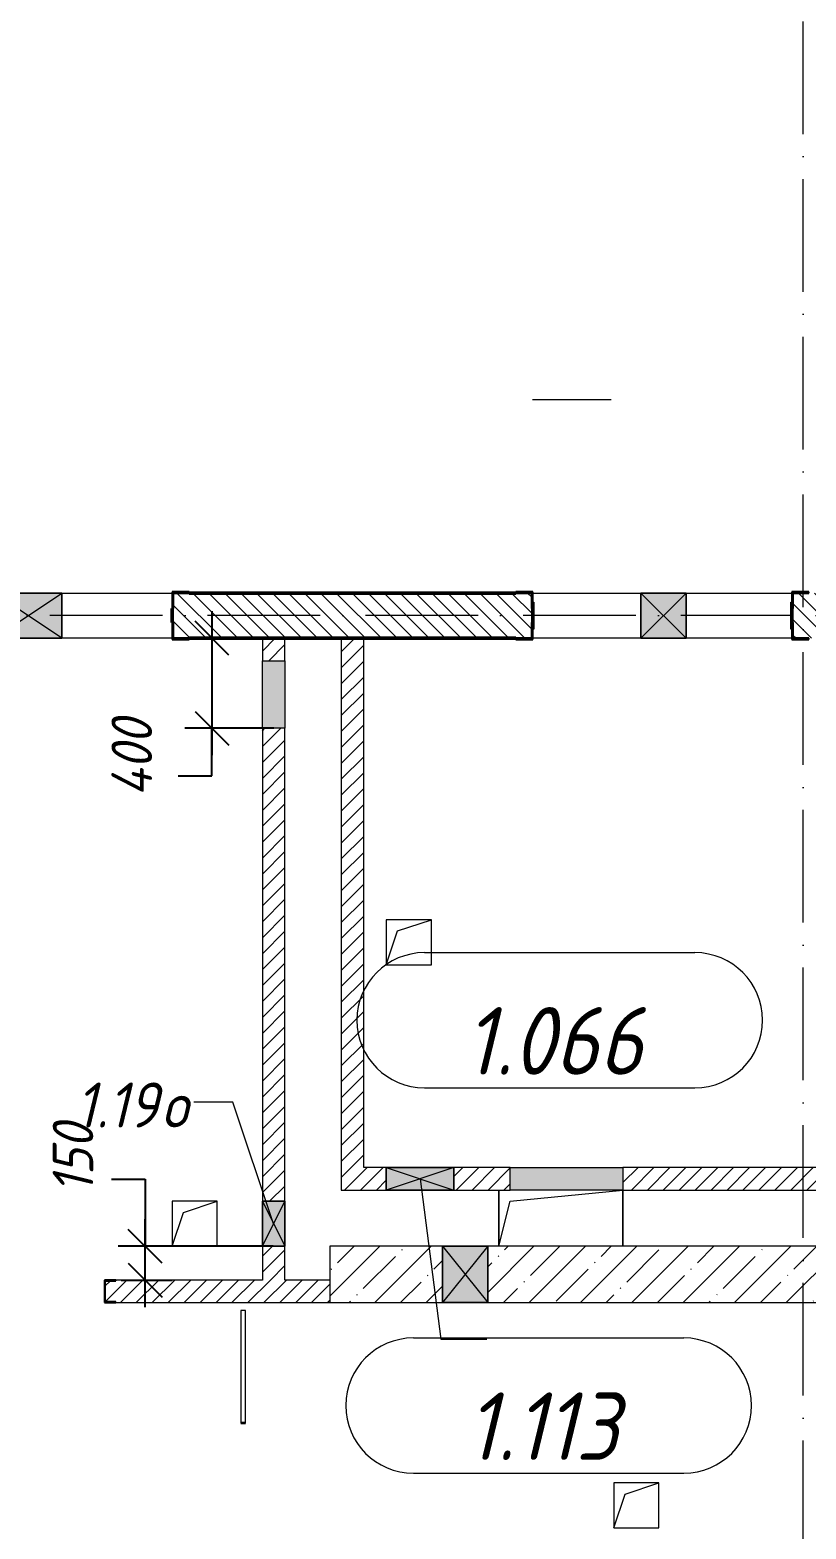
# Model space of a CAD drawing. Header units: millimetres. Extents: x -401725 to 250493, y 305116 to 802890.
# Drawn here: x -170096 to -166653, y 460942 to 467597 of the extents above; entities that cross this region are included whole.
import ezdxf

# ---------------------------------------------------------------- set-up
doc = ezdxf.new("R2010")
doc.units = ezdxf.units.MM
doc.linetypes.add('50_200_ШТРИХ_1Т_ш5_п1_п1_', pattern=[700, 500, -100, 0, -100])
for name, color, linetype, lineweight in [('A-____-____-DIMS', 7, 'Continuous', 9), ('A-DETL-GENF-OTLN', 7, 'Continuous', 9), ('A-DOOR-OPNG-MCUT', 7, 'Continuous', 35), ('A-FLOR-____-OTLN', 7, 'Continuous', 9), ('A-GENM-____-MCUT', 7, 'Continuous', 25), ('A-GENM-____-OTLN', 7, 'Continuous', 9), ('A-GENM-____-OTLN-1', 7, 'Continuous', 25), ('A-GLAZ-____-IDEN', 7, 'Continuous', 9), ('A-GLAZ-____-OTLN', 7, 'Continuous', 9), ('A-WALL-____-MCUT-1', 7, 'Continuous', 9), ('A-WALL-____-MCUT-2', 7, 'Continuous', 50), ('A-WALL-____-PATT-1', 7, 'Continuous', 9), ('A-WALL-FNSH-MCUT-1', 7, 'Continuous', 9), ('I-WALL-____-OTLN', 7, 'Continuous', 9), ('S-GRID-____-OTLN-1', 7, '50_200_ШТРИХ_1Т_ш5_п1_п1_', 9)]:
    doc.layers.add(name, color=color, linetype=linetype, lineweight=lineweight)
for name, color, linetype, lineweight, true_color in [('A-AREA-IDEN-1', 7, 'Continuous', 9, 0x000000), ('A-DOOR-____-OTLN-1', 7, 'Continuous', 9, 0xffffff), ('A-GLAZ-____-OTLN-1', 7, 'Continuous', 9, 0xc0c0c0)]:
    doc.layers.add(name, color=color, linetype=linetype, lineweight=lineweight, true_color=true_color)
doc.styles.add('ISOCPEUR_I', font='isocpeui.ttf', dxfattribs={"width": 0.9, "height": 2.5})
doc.styles.add('ISOCPEUR_I_10', font='isocpeui.ttf', dxfattribs={"width": 0.9, "height": 180})
doc.styles.add('ISOCPEUR_I_9', font='isocpeui.ttf', dxfattribs={"width": 0.9, "height": 250})
doc.dimstyles.new('ISO-1_8_0_9К_СРЕДНИЙ_Кладочные_4', dxfattribs={"dimscale": 304.8, "dimtxt": 179.276612, "dimasz": 0.492126, "dimexe": 0.393701, "dimexo": 0, "dimgap": 0, "dimtad": 1, "dimdec": 3, "dimrnd": 0.001, "dimdsep": 46, "dimtxsty": 'ISOCPEUR_I_10', "dimblk1": 'OBLIQUE', "dimblk2": 'OBLIQUE', "dimsah": 1, "dimcen": 0.09, "dimdle": 0.393701, "dimazin": 0, "dimtfac": 1, "dimtdec": 4, "dimtix": 1, "dimtmove": 1, "dimatfit": 3, "dimfxl": 1, "dimtvp": 1, "dimtolj": 1, "dimtzin": 0, "dimarcsym": 2})
pattern_1 = [(45, (-176515.067, 459015.94), (-35.35534, 35.35534), [])]

# ---------------------------------------------------------------- blocks, each defined once
blk = doc.blocks.new('DOR_ДУ_распашная__1Ст_Прямоугольная_ШЕР - Вн_650х2100h_Кабинки С_у-19996353-АР1_План отверстий 1 этажа в осях 1-64_А-ГГ')
at = {"layer": 'A-DOOR-OPNG-MCUT'}
for p, q in [((-325, 10), (-325, -10)), ((325, -10), (325, 10))]:
    blk.add_line(p, q, dxfattribs=at)
blk = doc.blocks.new('154_Стойка_СКБ_Уголок - СМ-2230_200-28216496-АР1_План отверстий 1 этажа в осях 1-64_А-ГГ')
at = {"layer": 'A-GENM-____-MCUT'}
for p, q in [((125, 156), (125, 81)), ((200, 156), (125, 156)), ((131, 81), (131, 150)), ((131, 150), (200, 150)), ((200, 150), (200, 156)), ((125, 81), (131, 81)), ((131, 19), (125, 19)), ((125, 19), (125, -56)), ((131, -50), (131, 19)), ((125, -56), (200, -56)), ((200, -50), (131, -50)), ((200, -56), (200, -50))]:
    blk.add_line(p, q, dxfattribs=at)
blk = doc.blocks.new('Стойка_Влож_Полоса боковая - Полоса-V151-АР1_План отверстий 1 этажа в осях 1-64_А-ГГ')
at = {"layer": 'A-GENM-____-OTLN'}
for p, q in [((-5, 60), (0, 60)), ((-5, -60), (-5, 60)), ((0, -60), (-5, -60))]:
    blk.add_line(p, q, dxfattribs=at)
blk = doc.blocks.new('154_Фахверк_СКБ_Швеллер - Тип_100_4010-27789772-АР1_План отверстий 1 этажа в осях 1-64_А-ГГ')
at = {"layer": 'A-GENM-____-MCUT'}
for p, q in [((175, 50), (125, 50)), ((125, 50), (125, -50)), ((128, 47), (175, 47)), ((128, -47), (128, 47)), ((175, 47), (175, 50)), ((125, -50), (175, -50)), ((175, -47), (128, -47)), ((175, -50), (175, -47))]:
    blk.add_line(p, q, dxfattribs=at)
blk = doc.blocks.new('AR_Отверстие Ниша - Лючок-32401455-АР1_План отверстий 1 этажа в осях 1-64_А-ГГ')
at = {"layer": 'A-GLAZ-____-OTLN'}
blk.add_hatch(color=256, dxfattribs=at).paths.add_polyline_path([(-250, 50), (-250, -50), (250, -50), (250, 50), (229.1, 50)], flags=0)
for p, q in [((-250, 50), (250, 50)), ((-250, -50), (-250, 50)), ((250, 50), (250, -50)), ((250, -50), (-250, -50))]:
    blk.add_line(p, q, dxfattribs=at)
blk = doc.blocks.new('AR_Отверстие Ниша - Лючок-32401566-АР1_План отверстий 1 этажа в осях 1-64_А-ГГ')
at = {"layer": 'A-GLAZ-____-OTLN'}
blk.add_hatch(color=256, dxfattribs=at).paths.add_polyline_path([(-150, -50), (150, -50), (150, 50), (-150, 50)], flags=0)
for p, q in [((-150, 50), (150, 50)), ((-150, -50), (-150, 50)), ((150, 50), (150, -50)), ((150, -50), (-150, -50))]:
    blk.add_line(p, q, dxfattribs=at)
blk = doc.blocks.new('AR_Отверстие прямоугольное _в стене_ - AR_Отверстие прямоугольное _в стене__ВК-32401327-АР1_План отверстий 1 этажа в осях 1-64_А-ГГ')
at = {"layer": 'A-GLAZ-____-OTLN'}
blk.add_hatch(color=256, dxfattribs=at).paths.add_polyline_path([(-100, -50), (100, -50), (100, 50), (-100, 50)], flags=0)
at = {"layer": 'A-DETL-GENF-OTLN'}
for p, q in [((-100, -50), (-100, 50)), ((-100, 50), (100, 50)), ((100, 50), (-100, -50)), ((-100, 50), (100, -50)), ((100, 50), (-100, 50)), ((-100, 50), (-100, -50)), ((100, 50), (100, -50)), ((100, -50), (100, 50)), ((100, -50), (-100, -50)), ((-100, -50), (100, -50))]:
    blk.add_line(p, q, dxfattribs=at)
blk = doc.blocks.new('AR_Отверстие прямоугольное _в стене_ - AR_Отверстие прямоугольное _в стене__ВК-32401424-АР1_План отверстий 1 этажа в осях 1-64_А-ГГ')
at = {"layer": 'A-GLAZ-____-OTLN'}
blk.add_hatch(color=256, dxfattribs=at).paths.add_polyline_path([(150, -50), (150, 50), (-150, 50), (-150, -50)], flags=0)
at = {"layer": 'A-DETL-GENF-OTLN'}
for p, q in [((-150, -50), (-150, 50)), ((-150, 50), (150, 50)), ((150, 50), (-150, -50)), ((-150, 50), (150, -50)), ((150, 50), (-150, 50)), ((-150, 50), (-150, -50)), ((150, 50), (150, -50)), ((150, -50), (150, 50)), ((150, -50), (-150, -50)), ((-150, -50), (150, -50))]:
    blk.add_line(p, q, dxfattribs=at)
blk = doc.blocks.new('AR_Отверстие прямоугольное _в плите_ - AR_Отверстие прямоугольное _в плите_-30459209-АР1_План отверстий 1 этажа в осях 1-64_А-ГГ')
at = {"layer": 'A-GENM-____-OTLN'}
for p, q in [((-275, 125), (-275, -125)), ((-275, -125), (-225, 75)), ((-225, 75), (275, 125)), ((275, -125), (275, 125))]:
    blk.add_line(p, q, dxfattribs=at)
blk = doc.blocks.new('AR_Отверстие прямоугольное _в плите_ - AR_Отверстие прямоугольное _в плите_-30459597-АР1_План отверстий 1 этажа в осях 1-64_А-ГГ')
at = {"layer": 'A-GENM-____-OTLN'}
for p, q in [((100, 100), (-100, 100)), ((-100, 100), (-100, -100)), ((-50, 50), (100, 100)), ((100, -100), (100, 100)), ((-100, -100), (-50, 50)), ((-100, -100), (100, -100))]:
    blk.add_line(p, q, dxfattribs=at)
blk = doc.blocks.new('AR_Отверстие прямоугольное _в стене__БезПР - AR_Отверстие прямоугольное _в стене__БезПР-30229691-АР1_План отверстий 1 этажа в осях 1-64_А-ГГ')
at = {"layer": 'A-GLAZ-____-OTLN-1'}
blk.add_hatch(color=256, dxfattribs=at).paths.add_polyline_path([(100, -125), (100, 125), (-100, 125), (-100, -125)], flags=0)
at = {"layer": 'A-DETL-GENF-OTLN'}
for p, q in [((-100, -125), (-100, 125)), ((-100, 125), (100, 125)), ((100, 125), (-100, -125)), ((-100, 125), (100, -125)), ((100, 125), (-100, 125)), ((-100, 125), (-100, -125)), ((100, 125), (100, -125)), ((100, -125), (100, 125)), ((100, -125), (-100, -125)), ((-100, -125), (100, -125))]:
    blk.add_line(p, q, dxfattribs=at)
blk = doc.blocks.new('AR_Отверстие прямоугольное _в стене__БезПР - AR_Отверстие прямоугольное _в стене__БезПР-36427703-АР1_План отверстий 1 этажа в осях 1-64_А-ГГ')
at = {"layer": 'A-GLAZ-____-OTLN'}
blk.add_hatch(color=256, dxfattribs=at).paths.add_polyline_path([(100, 100), (-100, 100), (-100, -100), (100, -100)], flags=0)
at = {"layer": 'A-DETL-GENF-OTLN'}
for p, q in [((-100, -100), (-100, 100)), ((-100, 100), (100, 100)), ((100, 100), (-100, -100)), ((-100, 100), (100, -100)), ((100, 100), (-100, 100)), ((-100, 100), (-100, -100)), ((100, 100), (100, -100)), ((100, -100), (100, 100)), ((100, -100), (-100, -100)), ((-100, -100), (100, -100))]:
    blk.add_line(p, q, dxfattribs=at)
blk = doc.blocks.new('AR_Отверстие прямоугольное _в стене__БезПР - AR_Отверстие прямоугольное _в стене__БезПР-36428349-АР1_План отверстий 1 этажа в осях 1-64_А-ГГ')
at = {"layer": 'A-GLAZ-____-OTLN'}
blk.add_hatch(color=256, dxfattribs=at).paths.add_polyline_path([(-150, 100), (-150, -100), (150, -100), (150, 100)], flags=0)
at = {"layer": 'A-DETL-GENF-OTLN'}
for p, q in [((-150, -100), (-150, 100)), ((-150, 100), (150, 100)), ((150, 100), (-150, -100)), ((-150, 100), (150, -100)), ((150, 100), (-150, 100)), ((-150, 100), (-150, -100)), ((150, 100), (150, -100)), ((150, -100), (150, 100)), ((150, -100), (-150, -100)), ((-150, -100), (150, -100))]:
    blk.add_line(p, q, dxfattribs=at)
at = {"layer": 'A-GLAZ-____-OTLN'}
blk.add_line((150, 100), (-150, 100), dxfattribs=at)
blk = doc.blocks.new('_Oblique')
at = {"color": 0, "linetype": 'ByBlock', "lineweight": -2}
blk.add_line((-0.5, -0.5), (0.5, 0.5), dxfattribs=at)
blk = doc.blocks.new('*D13382')
at = {"layer": 'A-____-____-DIMS', "color": 0, "lineweight": -2, "transparency": 16777216}
for p, q in [((-169288.5, 465017), (-169288.5, 464377)), ((-169065.1, 464897), (-169408.5, 464897)), ((-169013.8, 464497), (-169408.5, 464497)), ((-169288.5, 464286.2), (-169288.5, 464497)), ((-169438.5, 464286.2), (-169288.5, 464286.2))]:
    blk.add_line(p, q, dxfattribs=at)
at = {"layer": 'Defpoints', "color": 0, "transparency": 16777216}
for p in [(-169065.1, 464897), (-169288.5, 464497), (-169013.8, 464497)]:
    blk.add_point(p, dxfattribs=at)
at = {"layer": 'A-____-____-DIMS', "color": 0, "lineweight": -2, "transparency": 16777216, "xscale": 150, "yscale": 150, "zscale": 150}
for p, rotation in [((-169288.5, 464897), 90), ((-169288.5, 464497), 270)]:
    blk.add_blockref('_Oblique', p, dxfattribs=dict(at, rotation=rotation))
at = {"layer": 'A-____-____-DIMS', "color": 0, "transparency": 16777216, "insert": (-169734.5, 464193.1), "char_height": 180, "width": 426.127, "attachment_point": 1, "rotation": 90, "line_spacing_factor": 1.149209, "style": 'ISOCPEUR_I_10'}
blk.add_mtext('\\A1;400', dxfattribs=at)
blk = doc.blocks.new('*D13410')
at = {"layer": 'A-____-____-DIMS', "color": 0, "lineweight": -2, "transparency": 16777216}
for p, q in [((-169735.1, 462495.8), (-169585.1, 462495.8)), ((-169585.1, 462495.8), (-169585.1, 462197)), ((-169585.1, 461927), (-169585.1, 462317)), ((-169017.1, 462197), (-169705.1, 462197)), ((-169691.1, 462047), (-169465.1, 462047))]:
    blk.add_line(p, q, dxfattribs=at)
at = {"layer": 'Defpoints', "color": 0, "transparency": 16777216}
for p in [(-169585.1, 462197), (-169017.1, 462197), (-169691.1, 462047)]:
    blk.add_point(p, dxfattribs=at)
at = {"layer": 'A-____-____-DIMS', "color": 0, "lineweight": -2, "transparency": 16777216, "xscale": 150, "yscale": 150, "zscale": 150}
for p, rotation in [((-169585.1, 462197), 90), ((-169585.1, 462047), 270)]:
    blk.add_blockref('_Oblique', p, dxfattribs=dict(at, rotation=rotation))
at = {"layer": 'A-____-____-DIMS', "color": 0, "transparency": 16777216, "insert": (-169995.3, 462431.7), "char_height": 180, "width": 368.207, "attachment_point": 1, "rotation": 90, "line_spacing_factor": 1.149209, "style": 'ISOCPEUR_I_10'}
blk.add_mtext('\\A1;150', dxfattribs=at)
blk = doc.blocks.new('AAR_СКБ_Марка_помещения_1_5 ммп - Номер _ Площадь-27962135-АИ_План этажа_Стены_1')
at = {"layer": 'A-AREA-IDEN-1'}
for p, q in [((-2.987, 3), (3.013, 3)), ((-2.987, 0), (3.013, 0))]:
    blk.add_line(p, q, dxfattribs=at)
for centre, start, end in [((-2.987, 1.5), 90, 270), ((3.013, 1.5), 270, 90)]:
    blk.add_arc(centre, 1.5, start, end, dxfattribs=at)

msp = doc.modelspace()

# ---------------------------------------------------------------- hatches: boundary and pattern name
at = {"layer": 'A-WALL-____-PATT-1'}
h = msp.add_hatch(dxfattribs=at)
h.set_pattern_fill('FP_6', color=256, style=0, pattern_type=2)
h.set_pattern_definition([(135, (-176515.067, 459015.94), (-35.35534, -35.35534), [])])
h.paths.add_polyline_path([(-166709.0675, 464896.983), (-166115.0675, 464896.983), (-166115.0675, 465096.983), (-166709.0675, 465096.983), (-166709.0675, 465027.983), (-166715.0675, 465027.983), (-166715.0675, 464965.983), (-166709.0675, 464965.983), (-166709.0675, 464898.983)], flags=0)
h.paths.add_polyline_path([(-169390.0675, 464896.983), (-167871.0675, 464896.983), (-167871.0675, 464965.983), (-167865.0675, 464965.983), (-167865.0675, 465027.983), (-167871.0675, 465027.983), (-167871.0675, 465096.983), (-169459.0675, 465096.983), (-169460.1604, 465027.983), (-169465.0675, 465027.983), (-169465.0675, 464965.983), (-169459.0675, 464965.983), (-169459.0675, 464896.983)], flags=0)
h.paths.add_polyline_path([(-170621.0675, 464896.983), (-170621.0675, 464965.983), (-170615.0675, 464965.983), (-170615.0675, 465027.983), (-170621.0675, 465027.983), (-170621.0675, 465096.983), (-170715.0675, 465096.983), (-170715.0675, 464896.983), (-170690.0675, 464896.983)], flags=0)
h = msp.add_hatch(dxfattribs=at)
h.set_pattern_fill('FP_5', color=256, style=0, pattern_type=2)
h.set_pattern_definition(pattern_1)
h.paths.add_polyline_path([(-168965.0675, 462046.983), (-168965.0675, 462196.983), (-169065.0675, 462196.983), (-169065.0675, 462046.983)], flags=0)
h.paths.add_polyline_path([(-169065.0675, 462396.983), (-168965.0675, 462396.983), (-168965.0675, 464496.983), (-169065.0675, 464496.983), (-169065.0675, 463190.4029)], flags=0)
h.paths.add_polyline_path([(-169065.0675, 464796.983), (-168965.0675, 464796.983), (-168965.0675, 464896.983), (-169065.0675, 464896.983)], flags=0)
h = msp.add_hatch(dxfattribs=at)
h.set_pattern_fill('FP_5', color=256, style=0, pattern_type=2)
h.set_pattern_definition(pattern_1)
h.paths.add_polyline_path([(-168615.0675, 462546.983), (-168615.0675, 464896.983), (-168715.0675, 464896.983), (-168715.0675, 462546.983)], flags=0)
h = msp.add_hatch(dxfattribs=at)
h.set_pattern_fill('FP_5', color=256, style=0, pattern_type=2)
h.set_pattern_definition(pattern_1)
h.paths.add_polyline_path([(-166115.0675, 462446.983), (-166115.0675, 462546.983), (-167465.0675, 462546.983), (-167465.0675, 462446.983)], flags=0)
h.paths.add_polyline_path([(-167965.0675, 462446.983), (-167965.0675, 462546.983), (-168215.0675, 462546.983), (-168215.0675, 462446.983)], flags=0)
h.paths.add_polyline_path([(-168715.0675, 462446.983), (-168515.0675, 462446.983), (-168515.0675, 462546.983), (-168715.0675, 462546.983)], flags=0)
h = msp.add_hatch(dxfattribs=at)
h.set_pattern_fill('FP_27', color=256, style=0, pattern_type=2)
h.set_pattern_definition([(45, (-176515.07, 459015.94), (-114.0493, 114.0493), []), (45, (-176401.02, 459015.94), (-114.0493, 114.0493), [201.612, -40.322, 3.353, -36.97])])
h.paths.add_polyline_path([(-163865.0675, 461946.983), (-163865.0675, 462196.983), (-168065.0675, 462196.983), (-168065.0675, 461946.983), (-164157.7675, 461946.983)], flags=0)
h.paths.add_polyline_path([(-168265.0675, 461946.983), (-168265.0675, 462196.983), (-168765.0675, 462196.983), (-168765.0675, 461946.983)], flags=0)
h = msp.add_hatch(dxfattribs=at)
h.set_pattern_fill('FP_5', color=256, style=0, pattern_type=2)
h.set_pattern_definition(pattern_1)
h.paths.add_polyline_path([(-168765.0675, 461946.983), (-168765.0675, 462046.983), (-169715.0675, 462046.983), (-169715.0675, 462043.983), (-169762.0675, 462043.983), (-169762.0675, 461949.983), (-169715.0675, 461949.983), (-169715.0675, 461946.983), (-169460.1604, 461946.983)], flags=0)

# ---------------------------------------------------------------- linework, layer by layer
at = {"layer": 'A-FLOR-____-OTLN'}
for p, q in [((-168015.0675, 462196.983), (-168015.0675, 462446.983)), ((-167465.0675, 462446.983), (-167465.0675, 462196.983))]:
    msp.add_line(p, q, dxfattribs=at)
at = {"layer": 'A-GLAZ-____-IDEN'}
for p, q in [((-167517.1977, 465955.408), (-167865.8757, 465955.408)), ((-169195.9577, 462836.8446), (-169369.147, 462836.8446)), ((-169015.0675, 462296.983), (-169195.9577, 462836.8446)), ((-168365.0675, 462496.983), (-168273.1122, 461784.9547)), ((-168273.1122, 461784.9547), (-168068.3103, 461784.9547))]:
    msp.add_line(p, q, dxfattribs=at)
at = {"layer": 'A-WALL-____-MCUT-1'}
for p, q in [((-168265.0675, 462196.983), (-168765.0675, 462196.983)), ((-168765.0675, 462196.983), (-168765.0675, 461946.983)), ((-163865.0675, 462196.983), (-168065.0675, 462196.983)), ((-168765.0675, 461946.983), (-168265.0675, 461946.983)), ((-168065.0675, 461946.983), (-163865.0675, 461946.983))]:
    msp.add_line(p, q, dxfattribs=at)
at = {"layer": 'A-WALL-____-MCUT-2'}
for p, q in [((-167940.0675, 465096.983), (-169390.0675, 465096.983)), ((-169465.0675, 465027.983), (-169465.0675, 464965.983)), ((-167865.0675, 464965.983), (-167865.0675, 465027.983)), ((-166715.0675, 465027.983), (-166715.0675, 464965.983)), ((-169390.0675, 464896.983), (-167940.0675, 464896.983))]:
    msp.add_line(p, q, dxfattribs=at)
at = {"layer": 'A-WALL-FNSH-MCUT-1'}
for p, q in [((-169065.0675, 464896.983), (-169065.0675, 464796.983)), ((-168965.0675, 464796.983), (-168965.0675, 464896.983)), ((-168715.0675, 464896.983), (-168715.0675, 462446.983)), ((-168615.0675, 462546.983), (-168615.0675, 464896.983)), ((-169065.0675, 464496.983), (-169065.0675, 462396.983)), ((-168965.0675, 462396.983), (-168965.0675, 464496.983)), ((-168515.0675, 462546.983), (-168615.0675, 462546.983)), ((-167965.0675, 462546.983), (-168215.0675, 462546.983)), ((-166215.0675, 462546.983), (-167465.0675, 462546.983)), ((-168715.0675, 462446.983), (-168515.0675, 462446.983)), ((-168215.0675, 462446.983), (-167965.0675, 462446.983)), ((-167465.0675, 462446.983), (-166115.0675, 462446.983)), ((-169065.0675, 462196.983), (-169065.0675, 462046.983)), ((-168965.0675, 462046.983), (-168965.0675, 462196.983)), ((-169065.0675, 462046.983), (-169715.0675, 462046.983)), ((-168765.0675, 462046.983), (-168965.0675, 462046.983)), ((-169715.0675, 461946.983), (-168765.0675, 461946.983)), ((-169140.0675, 461911.983), (-169160.0675, 461911.983)), ((-169160.0675, 461911.983), (-169160.0675, 461411.983)), ((-169140.0675, 461411.983), (-169140.0675, 461911.983))]:
    msp.add_line(p, q, dxfattribs=at)
at = {"layer": 'I-WALL-____-OTLN'}
for p, q in [((-169955.0675, 465096.983), (-169465.0675, 465096.983)), ((-167865.0675, 465096.983), (-167385.0675, 465096.983)), ((-167185.0675, 465096.983), (-166715.0675, 465096.983)), ((-169465.0675, 464896.983), (-169955.0675, 464896.983)), ((-167385.0675, 464896.983), (-167865.0675, 464896.983)), ((-166715.0675, 464896.983), (-167185.0675, 464896.983))]:
    msp.add_line(p, q, dxfattribs=at)
at = {"layer": 'S-GRID-____-OTLN-1'}
for p, q in [((-166665.0675, 454533.3346), (-166665.0675, 508896.9006)), ((-86196.2802, 464996.983), (-181183.8377, 464996.983))]:
    msp.add_line(p, q, dxfattribs=at)

# ---------------------------------------------------------------- block references
at = {"layer": 'A-AREA-IDEN-1', "xscale": 199.9999999999999, "yscale": 199.9999999999999, "zscale": 199.9999999999999}
for p in [(-167747.891, 462900.8057), (-167797.1633, 461190.1089)]:
    msp.add_blockref('AAR_СКБ_Марка_помещения_1_5 ммп - Номер _ Площадь-27962135-АИ_План этажа_Стены_1', p, dxfattribs=at)
at = {"layer": 'A-DOOR-____-OTLN-1', "rotation": 90}
msp.add_blockref('DOR_ДУ_распашная__1Ст_Прямоугольная_ШЕР - Вн_650х2100h_Кабинки С_у-19996353-АР1_План отверстий 1 этажа в осях 1-64_А-ГГ', (-169150.0675, 461086.983), dxfattribs=at)
at = {"layer": 'A-GENM-____-OTLN', "rotation": 180}
msp.add_blockref('Стойка_Влож_Полоса боковая - Полоса-V151-АР1_План отверстий 1 этажа в осях 1-64_А-ГГ', (-167865.0675, 464996.983), dxfattribs=at)
at = {"layer": 'A-GENM-____-OTLN'}
for name, p in [('Стойка_Влож_Полоса боковая - Полоса-V151-АР1_План отверстий 1 этажа в осях 1-64_А-ГГ', (-166715.0675, 464996.983)), ('AR_Отверстие прямоугольное _в плите_ - AR_Отверстие прямоугольное _в плите_-30459597-АР1_План отверстий 1 этажа в осях 1-64_А-ГГ', (-168415.0675, 463546.983)), ('AR_Отверстие прямоугольное _в плите_ - AR_Отверстие прямоугольное _в плите_-30459597-АР1_План отверстий 1 этажа в осях 1-64_А-ГГ', (-169365.0675, 462296.983)), ('AR_Отверстие прямоугольное _в плите_ - AR_Отверстие прямоугольное _в плите_-30459209-АР1_План отверстий 1 этажа в осях 1-64_А-ГГ', (-167740.0675, 462321.983)), ('AR_Отверстие прямоугольное _в плите_ - AR_Отверстие прямоугольное _в плите_-30459597-АР1_План отверстий 1 этажа в осях 1-64_А-ГГ', (-167405.0675, 461046.983))]:
    msp.add_blockref(name, p, dxfattribs=at)
at = {"layer": 'A-GENM-____-OTLN-1'}
for name, p in [('154_Стойка_СКБ_Уголок - СМ-2230_200-28216496-АР1_План отверстий 1 этажа в осях 1-64_А-ГГ', (-169590.0675, 464946.983)), ('154_Стойка_СКБ_Уголок - СМ-2230_200-28216496-АР1_План отверстий 1 этажа в осях 1-64_А-ГГ', (-166840.0675, 464946.983)), ('154_Фахверк_СКБ_Швеллер - Тип_100_4010-27789772-АР1_План отверстий 1 этажа в осях 1-64_А-ГГ', (-169890.0675, 461996.983))]:
    msp.add_blockref(name, p, dxfattribs=at)
at = {"layer": 'A-GENM-____-OTLN-1', "rotation": 180}
msp.add_blockref('154_Стойка_СКБ_Уголок - СМ-2230_200-28216496-АР1_План отверстий 1 этажа в осях 1-64_А-ГГ', (-167740.0675, 465046.983), dxfattribs=at)
at = {"layer": 'A-GLAZ-____-OTLN'}
for name, p, rotation in [('AR_Отверстие прямоугольное _в стене__БезПР - AR_Отверстие прямоугольное _в стене__БезПР-36428349-АР1_План отверстий 1 этажа в осях 1-64_А-ГГ', (-170105.0675, 464996.983), 180), ('AR_Отверстие прямоугольное _в стене__БезПР - AR_Отверстие прямоугольное _в стене__БезПР-36427703-АР1_План отверстий 1 этажа в осях 1-64_А-ГГ', (-167285.0675, 464996.983), 180), ('AR_Отверстие Ниша - Лючок-32401566-АР1_План отверстий 1 этажа в осях 1-64_А-ГГ', (-169015.0675, 464646.983), 89.9999999999997), ('AR_Отверстие прямоугольное _в стене_ - AR_Отверстие прямоугольное _в стене__ВК-32401327-АР1_План отверстий 1 этажа в осях 1-64_А-ГГ', (-169015.0675, 462296.983), 89.9999999999997)]:
    msp.add_blockref(name, p, dxfattribs=dict(at, rotation=rotation))
for name, p in [('AR_Отверстие прямоугольное _в стене_ - AR_Отверстие прямоугольное _в стене__ВК-32401424-АР1_План отверстий 1 этажа в осях 1-64_А-ГГ', (-168365.0675, 462496.983)), ('AR_Отверстие Ниша - Лючок-32401455-АР1_План отверстий 1 этажа в осях 1-64_А-ГГ', (-167715.0675, 462496.983)), ('AR_Отверстие прямоугольное _в стене__БезПР - AR_Отверстие прямоугольное _в стене__БезПР-30229691-АР1_План отверстий 1 этажа в осях 1-64_А-ГГ', (-168165.0675, 462071.983))]:
    msp.add_blockref(name, p, dxfattribs=at)

# ---------------------------------------------------------------- texts
at = {"layer": 'A-AREA-IDEN-1', "char_height": 300, "attachment_point": 8, "line_spacing_factor": 1.139951, "style": 'ISOCPEUR_I'}
for s, insert, width in [('\\pxqc,t8.46667,16.93333,25.4,33.86667,42.33333,50.8,59.26667,67.73333,76.2,84.66667,93.13333,101.6,110.06667,118.53333,127,135.46667,143.93333,152.4,160.86667,169.33333,177.8,186.26667,194.73333,203.2,211.66667,220.13333,228.6,237.06667,245.53333,254,262.46667,270.93333;{1.066}', (-167773.3201, 462959.1356), 900), ('\\pxqc,t8.46667,16.93333,25.4,33.86667,42.33333,50.8,59.26667,67.73333,76.2,84.66667,93.13333,101.6,110.06667,118.53333,127,135.46667,143.93333,152.4,160.86667,169.33333,177.8,186.26667,194.73333,203.2,211.66667,220.13333,228.6,237.06667,245.53333,254,262.46667,270.93333;{1.113}', (-167822.5923, 461248.4388), 794)]:
    msp.add_mtext(s, dxfattribs=dict(at, insert=insert, width=width))
at = {"layer": 'A-GLAZ-____-IDEN', "char_height": 200, "attachment_point": 1, "style": 'ISOCPEUR_I_9'}
for s, insert, width in [('1.19', (-169893.5056, 462924.4592), 461.772), ('\\fISOCPEUR|b0|i1|c204|p34|;\\W.9;о', (-169512.5056, 462924.4592), 158.734125)]:
    msp.add_mtext(s, dxfattribs=dict(at, insert=insert, width=width))

# ---------------------------------------------------------------- dimensions: what is measured, and where the dimension line sits
at = {"layer": 'A-____-____-DIMS'}
for base, p1, p2, override, picture, middle in [((-169288.4534, 464496.983), (-169065.0675, 464896.983), (-169013.7817, 464496.983), {"dimpost": '<>', "dimfxl": 403.274382}, '*D13382', (-169403.6154, 464286.192)), ((-169585.058, 462196.983), (-169691.124, 462046.983), (-169017.0942, 462196.983), {"dimpost": '<>', "dimfxl": 690.518794}, '*D13410', (-169700.22, 462495.82))]:
    dim = msp.add_linear_dim(base=base, p1=p1, p2=p2, angle=90, dimstyle='ISO-1_8_0_9К_СРЕДНИЙ_Кладочные_4', override=override, dxfattribs=at)
    dim.commit()
    dim.dimension.update_dxf_attribs({"geometry": picture, "text_midpoint": middle, "dimtype": 160, "text_rotation": 90})

doc.saveas('drawing.dxf')
